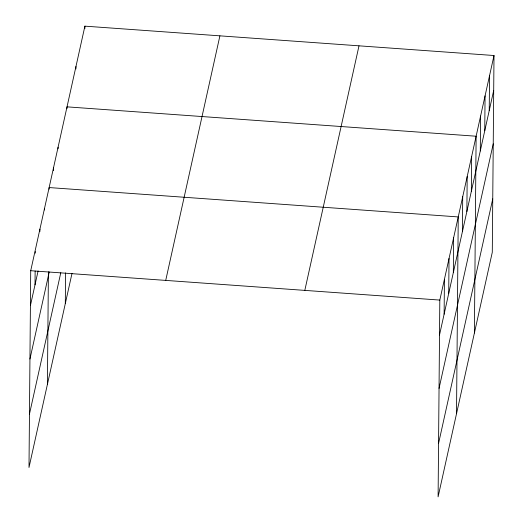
<?xml version="1.0" encoding="UTF-8"?>
<svg xmlns="http://www.w3.org/2000/svg" width="523" height="523" viewBox="0 0 523 523"><rect width="100%" height="100%" fill="white"/><g stroke="black" fill="none" stroke-linecap="round" stroke-linejoin="round"><path stroke-width="0.78" d="M494.006 55.516L439.817 300.078L438.097 496.85L492.287 252.289L494.006 55.516L84.903 26.15L30.713 270.711L28.994 467.484L72.011 273.359M35.015 284.832L35.133 271.032M35.289 253.171L35.303 251.55M39.905 231.571L39.925 229.139M44.52 209.971L44.533 208.35M47.423 384.333L48.404 271.836M49.123 189.189L49.136 187.561L458.24 216.927L456.52 413.7M53.581 170.635L53.608 167.386M58.066 148.833L58.079 147.211M65.303 303.628L65.571 272.869M67.009 108.477L67.022 106.855L476.12 136.222L474.407 332.994M75.94 68.938L75.959 66.506M84.883 28.582L84.903 26.15M444.119 314.199L444.419 279.295M448.721 293.41L449.028 258.506M453.33 272.62L453.631 237.717M462.404 231.656L462.711 196.753M466.876 211.482L467.183 176.578M471.347 191.3L471.648 156.397M480.291 150.951L480.591 116.047M484.756 130.776L485.063 95.872M489.227 110.595L489.535 75.691M30.406 305.615L38.087 270.973M29.942 359.033L49.227 271.999M29.465 414.066L60.786 272.712M165.719 280.406L219.908 35.839M304.811 290.389L359 45.828M439.51 334.982L493.699 90.42M439.045 388.399L493.235 143.838M438.562 443.432L492.751 198.871M30.713 270.711L439.817 300.078"/></g></svg>
